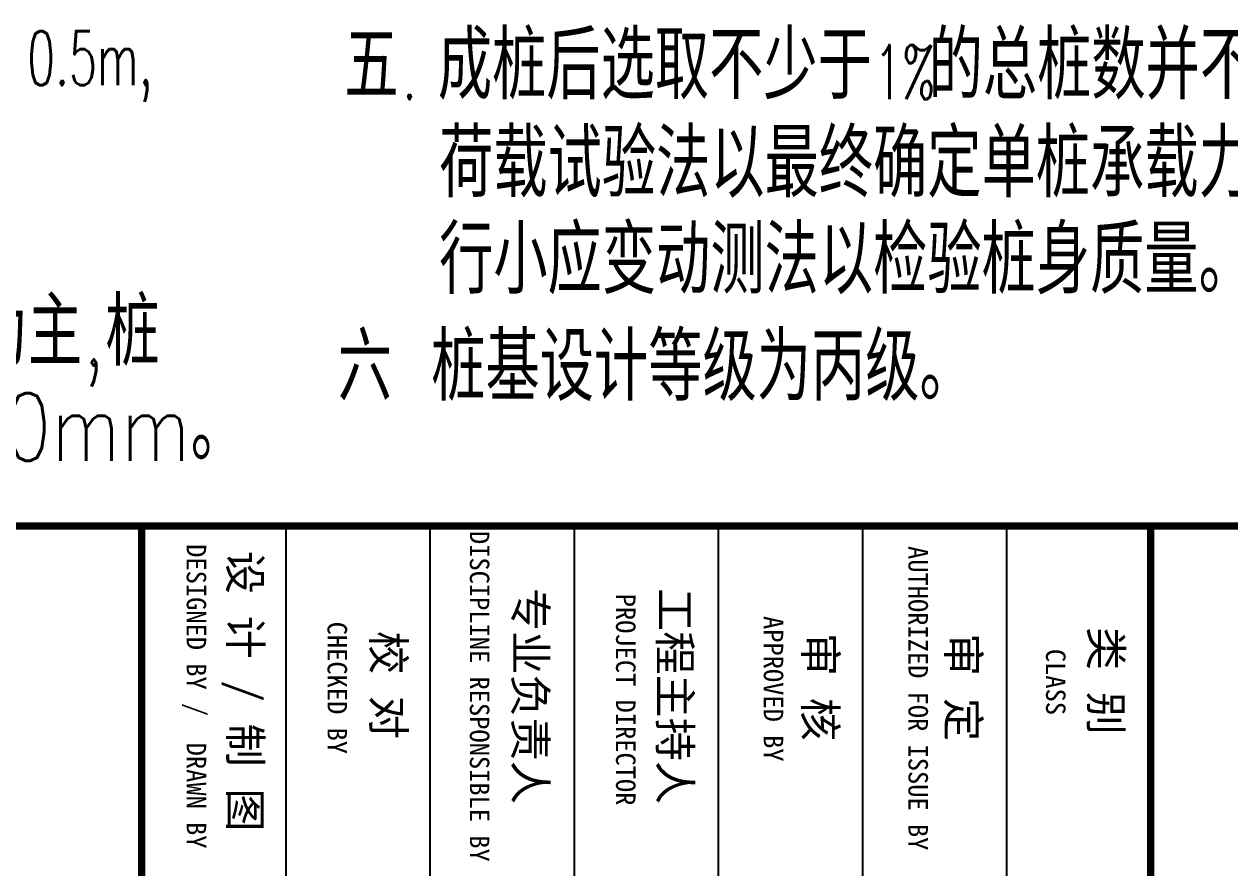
# Model space of a CAD drawing. Extents: x 31695611 to 39053694, y -59225 to 904195.
# Drawn here: x 38336840 to 38351061, y 764786 to 774742 of the extents above; entities that cross this region are included whole.
import ezdxf

# ---------------------------------------------------------------- set-up
doc = ezdxf.new("R2010")
doc.units = 0
doc.header["$LTSCALE"] = 1000
doc.header["$MEASUREMENT"] = 0
doc.layers.get('0').update_dxf_attribs({"linetype": 'CONTINUOUS'})
for name, color, linetype in [('PUB_TEXT', 7, 'CONTINUOUS'), ('PUB_TITLE', 4, 'CONTINUOUS'), ('PUB_WZ', 7, 'CONTINUOUS')]:
    doc.layers.add(name, color=color, linetype=linetype)
doc.styles.add('_HZTXT', font='txt.shx', dxfattribs={"width": 0.8, "bigfont": 'hztxt.shx'})
doc.styles.add('_SIMPLEX', font='SIMPLEX', dxfattribs={"width": 0.8})
doc.styles.add('TQ', font='')
doc.styles.get('TQ').set_extended_font_data('SimSun')

# ---------------------------------------------------------------- blocks, each defined once
blk = doc.blocks.new('TK')
at = {"layer": 'PUB_TITLE'}
for p, q in [((31008732.1, -77816.2), (31014342.1, -77816.2)), ((31008732.1, -78666.2), (31014342.1, -78666.2)), ((31008732.1, -79516.2), (31014342.1, -79516.2)), ((31008732.1, -80366.2), (31014342.1, -80366.2)), ((31008732.1, -81216.2), (31014342.1, -81216.2)), ((31008732.1, -82066.2), (31014342.1, -82066.2)), ((31008732.1, -82916.2), (31014342.1, -82916.2))]:
    blk.add_line(p, q, dxfattribs=at)
at = {"layer": 'PUB_TITLE', "const_width": 42.5}
for points in [[(31008732.1, -52688.2), (31008732.1, -92688.2)], [(31008732.1, -76966.2), (31014342.1, -76966.2)], [(31008732.1, -82916.2), (31014342.1, -82916.2)]]:
    blk.add_lwpolyline(points, dxfattribs=at)
at = {"layer": 'PUB_TEXT', "attachment_point": 1, "style": 'TQ'}
for s, insert, char_height, width in [('类 别', (31009327.1, -77136.2), 187, 1111.8), ('CLASS', (31009457, -77468.4), 114.75, 2399.55), ('审 定', (31009364.3, -77978.4), 187, 805.34), ('AUTHORIZED FOR ISSUE BY', (31008850.4, -78279.5), 114.75, 2399.55), ('审 核', (31009362.7, -78820.9), 187, 1427.856), ('APPROVED BY', (31009263.2, -79132.8), 114.75, 2399.55), ('工程主持人', (31009098, -79677.6), 187, 1739.562), ('PROJECT DIRECTOR', (31009131.5, -80003.9), 114.75, 2399.55), ('专业负责人', (31009097.1, -80531), 187, 1661.535), ('DISCIPLINE RESPONSIBLE BY', (31008761.4, -80866), 114.75, 2399.55), ('校 对', (31009351.3, -81367.6), 187, 2006.142), ('CHECKED BY', (31009296.7, -81705.2), 114.75, 2399.55), ('设 计 / 制 图', (31008878.1, -82212), 187, 2576.963), ('DESIGNED BY /  DRAWN BY', (31008839.4, -82535.6), 114.75, 2399.55)]:
    blk.add_mtext(s, dxfattribs=dict(at, insert=insert, char_height=char_height, width=width))

msp = doc.modelspace()

# ---------------------------------------------------------------- block references
at = {"xscale": 2, "yscale": 2, "zscale": 2, "rotation": 270}
msp.add_blockref('TK', (38504058.5, 62786284.7), dxfattribs=at)
msp.add_blockref('TK', (38504058.5, 62786284.7), dxfattribs=at)

# ---------------------------------------------------------------- texts
at = {"layer": 'PUB_WZ'}
for s, height, style, width, p in [('成桩后选取不少于', 799.74, '_HZTXT', 0.8, (38341720, 773855.7, 5763.6)), ('的总桩数并不少于三根进行静力', 799.736, '_HZTXT', 0.8, (38347508.1, 773855.7, 5763.6)), ('0.5m,', 639.79, '_SIMPLEX', 0.6, (38336876.4, 774020.5, 5763.6)), ('五', 799.7, '_HZTXT', 0.8, (38340617.3, 773855.7, 5763.6)), ('1%', 639.79, '_SIMPLEX', 0.6, (38346865, 773855.7, 5763.6)), ('. ', 639.79, '_SIMPLEX', 0.6, (38341303.8, 773855.7, 5763.6)), ('荷载试验法以最终确定单桩承载力特征值，并要求进', 799.736, '_HZTXT', 0.8, (38341734.2, 772698.7, 5763.6)), ('行小应变动测法以检验桩身质量。', 799.736, '_HZTXT', 0.8, (38341734.2, 771560.6, 5763.6)), ('沉桩桩基施工方法采用锤击法以贯入度控制为主,桩', 799.736, '_HZTXT', 0.8, (38324089.8, 770710.4, 5763.6)), ('六', 799.7, '_HZTXT', 0.8, (38340539, 770297.5, 5763.6)), ('桩基设计等级为丙级。', 799.74, '_HZTXT', 0.8, (38341641.7, 770297.5, 5763.6)), ('端标高控制为辅；最后10击贯入度不大于50mm。', 799.736, '_HZTXT', 0.8, (38324089.8, 769589, 5763.6))]:
    msp.add_text(s, height=height, dxfattribs=dict(at, style=style, width=width)).set_placement(p)

doc.saveas('drawing.dxf')
